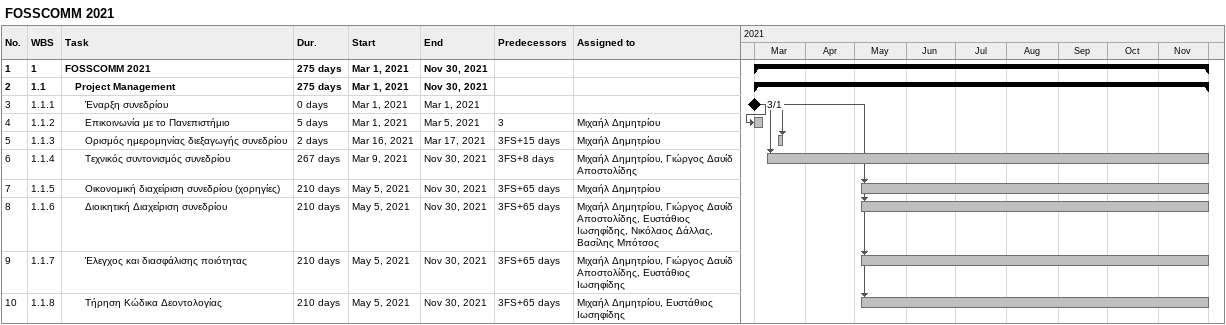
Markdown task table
FOSSCOMM 2021

| ID | WBS | Task | Duration | Start | Finish | Predecessors | Resources |
|---|---|---|---|---|---|---|---|
| 1 | 1 | **FOSSCOMM 2021** | 275d | 2021-03-01 | 2021-11-30 |  |  |
| 2 | 1.1 | **Project Management** | 275d | 2021-03-01 | 2021-11-30 |  |  |
| 3 | 1.1.1 | Έναρξη συνεδρίου | 0d | 2021-03-01 | 2021-03-01 |  |  |
| 4 | 1.1.2 | Επικοινωνία με το Πανεπιστήμιο | 5d | 2021-03-01 | 2021-03-05 | 3 | Μιχαήλ Δημητρίου |
| 5 | 1.1.3 | Ορισμός ημερομηνίας διεξαγωγής συνεδρίου | 2d | 2021-03-16 | 2021-03-17 | 3FS+15d | Μιχαήλ Δημητρίου |
| 6 | 1.1.4 | Τεχνικός συντονισμός συνεδρίου | 267d | 2021-03-09 | 2021-11-30 | 3FS+8d | Μιχαήλ Δημητρίου, Γιώργος Δαυίδ Αποστολίδης |
| 7 | 1.1.5 | Οικονομική διαχείριση συνεδρίου (χορηγίες) | 210d | 2021-05-05 | 2021-11-30 | 3FS+65d | Μιχαήλ Δημητρίου |
| 8 | 1.1.6 | Διοικητική Διαχείριση συνεδρίου | 210d | 2021-05-05 | 2021-11-30 | 3FS+65d | Μιχαήλ Δημητρίου, Γιώργος Δαυίδ Αποστολίδης, Ευστάθιος Ιωσηφίδης, Νικόλαος Δάλλας, Βασίλης Μπότσος |
| 9 | 1.1.7 | Έλεγχος και διασφάλισης ποιότητας | 210d | 2021-05-05 | 2021-11-30 | 3FS+65d | Μιχαήλ Δημητρίου, Γιώργος Δαυίδ Αποστολίδης, Ευστάθιος Ιωσηφίδης |
| 10 | 1.1.8 | Τήρηση Κώδικα Δεοντολογίας | 210d | 2021-05-05 | 2021-11-30 | 3FS+65d | Μιχαήλ Δημητρίου, Ευστάθιος Ιωσηφίδης |
